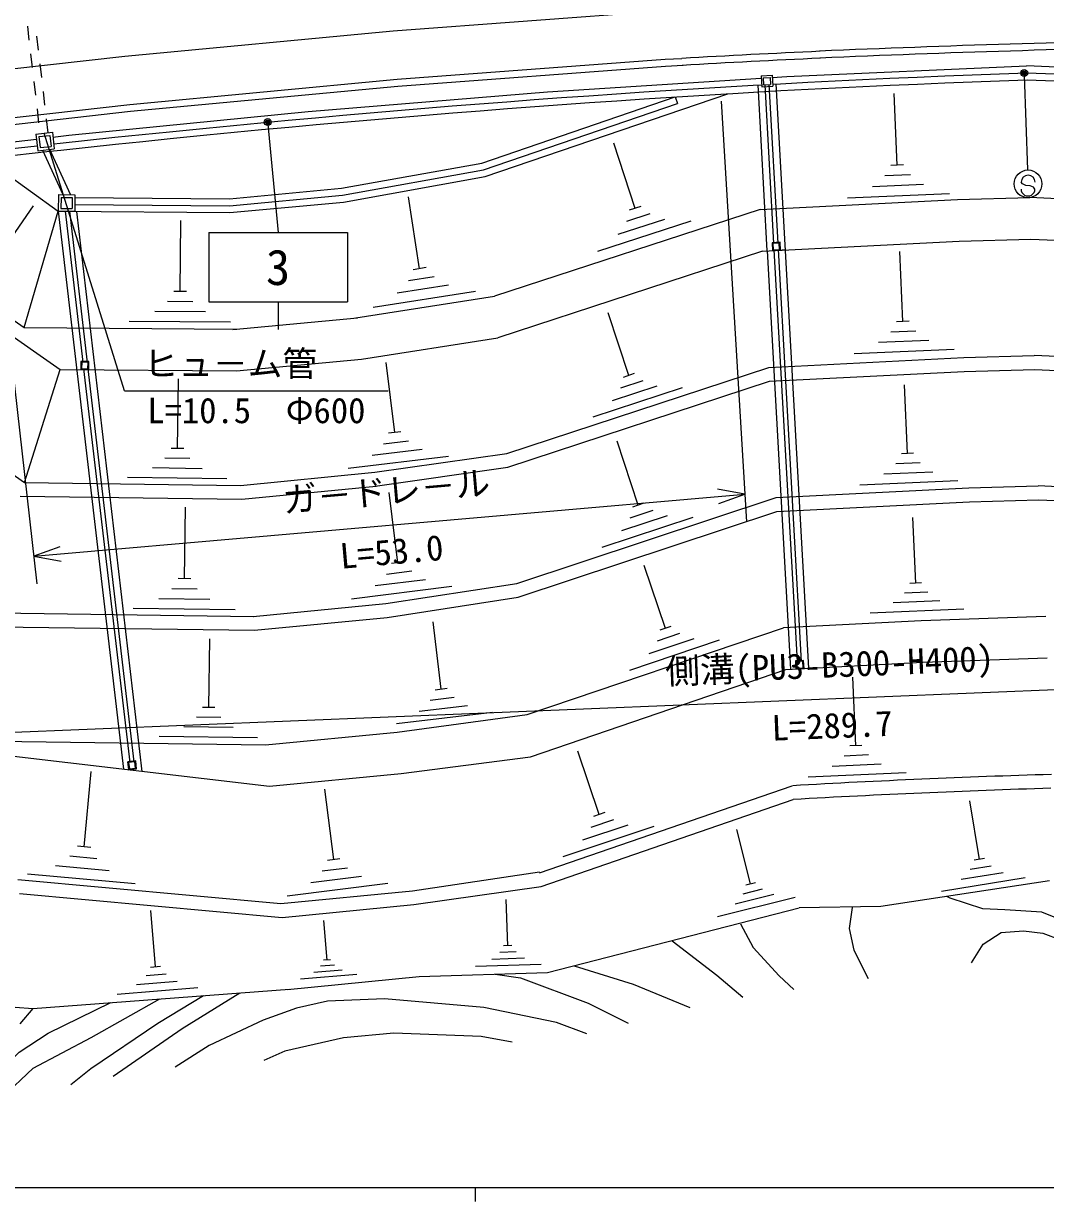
# Model space of a CAD drawing. Units: millimetres, scale not verified. Extents: x 0 to 700000, y -47500 to 447500.
# Drawn here: x 235446 to 309124, y 204000 to 288934 of the extents above; entities that cross this region are included whole.
import ezdxf
from ezdxf.enums import TextEntityAlignment as Align

# ---------------------------------------------------------------- set-up
doc = ezdxf.new("R2010")
doc.units = ezdxf.units.MM
doc.header["$LTSCALE"] = 1000
doc.header["$PDMODE"] = 32
doc.header["$PDSIZE"] = 500
doc.layers.add('作業ﾚｲﾔ1', color=7, linetype='Continuous', lineweight=25)
doc.styles.add('@ＭＳ ゴシック', font='')
doc.styles.add('ＭＳ ゴシック', font='')
doc.styles.get('@ＭＳ ゴシック').set_extended_font_data('@MS Gothic')
doc.styles.get('ＭＳ ゴシック').set_extended_font_data('MS Gothic')

msp = doc.modelspace()

# ---------------------------------------------------------------- linework, layer by layer
at = {"layer": '作業ﾚｲﾔ1'}
for p, q in [((235719, 288738), (235836, 287745)), ((236525, 287020), (236408, 288014)), ((235952, 286752), (236068, 285759)), ((236757, 285034), (236641, 286027)), ((327515, 285046), (307762, 285876)), ((236185, 284766), (236301, 283772)), ((288616, 285158), (289415, 285208)), ((288616, 285158), (288666, 284360)), ((288775, 285018), (289274, 285049)), ((288775, 285018), (288806, 284519)), ((288806, 284519), (289305, 284550)), ((289847, 273098), (289204, 284543)), ((289274, 285049), (289305, 284550)), ((289415, 285208), (289464, 284409)), ((292070, 242456), (289703, 284576)), ((307600, 285220), (307837, 278375)), ((236990, 283048), (236874, 284041)), ((268732, 277907), (286214, 283877)), ((289060, 272540), (288405, 284504)), ((288666, 284360), (289464, 284409)), ((289548, 273083), (288905, 284525)), ((298437, 278718), (298223, 283882)), ((268480, 278877), (282437, 283644)), ((268606, 278392), (282598, 283170)), ((282437, 283644), (282598, 283170)), ((236417, 282779), (236534, 281786)), ((237223, 281061), (237106, 282054)), ((253062, 281679), (253794, 273864)), ((236329, 280956), (237521, 281096)), ((236329, 280956), (236468, 279765)), ((236551, 280781), (237345, 280874)), ((236551, 280781), (236644, 279986)), ((237345, 280874), (237438, 280080)), ((237521, 281096), (237660, 279904)), ((279538, 275608), (278003, 280308)), ((236468, 279765), (237660, 279904)), ((236644, 279986), (237438, 280080)), ((236803, 279804), (238277, 276600)), ((237325, 279865), (238829, 276595)), ((258373, 277053), (268480, 278877)), ((298898, 278738), (297976, 278699)), ((233959, 278282), (237943, 275403)), ((258441, 276557), (268606, 278392)), ((258509, 276062), (268732, 277907)), ((299390, 278019), (297546, 277942)), ((250283, 276298), (258373, 277053)), ((300343, 277320), (296655, 277166)), ((307473, 277386), (307373, 277504)), ((307718, 277247), (307473, 277386)), ((308018, 277244), (307718, 277247)), ((308263, 277132), (308018, 277244)), ((308369, 276996), (308263, 277132)), ((237953, 276603), (237943, 275403)), ((237953, 276603), (239153, 276592)), ((238151, 276401), (238145, 275601)), ((238151, 276401), (238951, 276394)), ((238951, 276394), (238944, 275594)), ((239153, 276592), (239143, 275392)), ((239151, 276392), (250283, 276298)), ((250304, 275798), (258441, 276557)), ((250325, 275298), (258509, 276062)), ((264001, 271259), (263193, 276433)), ((302218, 276659), (294841, 276352)), ((327599, 275555), (307992, 276387)), ((233406, 271801), (236165, 275798)), ((235479, 267023), (237943, 275403)), ((237943, 275403), (250325, 275298)), ((237943, 275403), (242656, 235168)), ((239143, 275392), (237943, 275403)), ((238145, 275601), (238944, 275594)), ((238447, 275398), (239723, 264506)), ((238749, 275396), (240025, 264503)), ((239147, 275892), (250304, 275798)), ((239253, 275392), (243983, 235013)), ((288546, 275518), (269406, 269267)), ((280596, 275211), (278918, 274663)), ((279958, 275745), (279118, 275471)), ((246739, 269615), (246782, 274729)), ((283553, 274690), (276839, 272497)), ((281655, 274813), (278298, 273717)), ((248794, 273864), (258794, 273864)), ((248794, 273864), (248794, 268864)), ((258794, 273864), (258794, 268864)), ((289414, 273134), (289441, 272559)), ((289471, 273080), (289493, 272618)), ((308079, 273389), (327626, 272555)), ((288713, 272522), (269640, 266276)), ((290772, 242388), (289077, 272541)), ((291242, 242930), (289573, 272622)), ((291542, 242945), (289873, 272637)), ((290376, 272606), (289876, 272580)), ((298845, 267445), (298635, 272499)), ((229185, 271370), (235479, 267023)), ((264463, 271332), (263539, 271187)), ((228924, 270335), (238095, 264001)), ((265040, 270664), (263192, 270376)), ((247196, 269611), (246282, 269619)), ((259402, 267706), (269406, 269267)), ((268042, 269619), (260651, 268466)), ((266079, 270070), (262383, 269493)), ((247646, 268877), (245820, 268892)), ((248794, 268864), (258794, 268864)), ((253794, 268864), (253794, 266864)), ((248553, 268138), (244900, 268169)), ((250529, 266880), (259528, 267720)), ((279075, 263557), (277590, 268079)), ((235479, 267023), (250833, 266893)), ((250373, 267392), (243068, 267454)), ((299777, 266760), (297972, 266685)), ((299296, 267463), (298393, 267426)), ((259806, 264733), (269640, 266276)), ((300710, 266075), (297099, 265926)), ((302545, 265428), (295324, 265129)), ((239582, 264564), (239577, 263988)), ((239636, 264507), (239633, 264045)), ((250808, 263893), (259806, 264733)), ((262207, 259443), (261601, 264502)), ((327700, 264155), (308323, 264992)), ((235518, 255851), (238095, 264001)), ((238095, 264001), (250808, 263893)), ((239777, 264044), (243102, 235657)), ((240079, 264041), (243400, 235691)), ((246546, 258296), (246616, 263310)), ((270291, 257933), (289183, 264135)), ((279479, 263689), (278671, 263424)), ((308352, 263993), (327709, 263155)), ((270369, 256936), (289240, 263137)), ((282942, 262679), (276481, 260558)), ((281114, 262795), (277884, 261734)), ((280095, 263176), (278480, 262645)), ((299179, 257929), (298958, 262872)), ((227026, 261712), (235518, 255851)), ((262659, 259497), (261755, 259389)), ((246994, 258289), (246098, 258302)), ((264187, 258214), (260573, 257781)), ((263197, 258829), (261390, 258612)), ((279765, 254206), (278240, 258810)), ((247431, 257567), (245641, 257592)), ((266080, 257708), (258853, 256842)), ((260772, 256579), (270291, 257933)), ((299620, 257949), (298738, 257909)), ((248317, 256838), (244735, 256888)), ((251091, 255634), (260772, 256579)), ((260798, 255576), (270369, 256936)), ((301008, 256596), (297477, 256438)), ((300093, 257263), (298328, 257183)), ((235518, 255851), (251095, 255634)), ((250098, 256097), (242934, 256196)), ((302805, 255969), (295743, 255652)), ((235191, 254861), (251191, 254638)), ((251187, 254638), (260871, 255583)), ((262435, 250053), (261800, 255122)), ((327783, 254756), (308595, 255596)), ((247057, 248907), (247129, 254054)), ((271023, 248559), (289710, 254750)), ((280177, 254342), (279354, 254069)), ((308624, 254597), (327792, 253756)), ((271101, 247565), (289766, 253752)), ((283708, 253322), (277130, 251143)), ((281846, 253435), (278557, 252345)), ((280806, 253820), (279161, 253275)), ((299772, 248584), (299566, 253320)), ((262887, 250110), (261982, 249996)), ((281719, 245324), (280190, 249849)), ((247517, 248901), (246598, 248913)), ((263431, 249442), (261620, 249216)), ((247966, 248159), (246128, 248184)), ((266328, 248334), (259086, 247427)), ((264427, 248832), (260806, 248378)), ((261567, 247111), (271023, 248562)), ((300194, 248603), (299349, 248566)), ((248875, 247411), (245199, 247462)), ((261655, 246115), (271101, 247565)), ((301522, 247305), (298139, 247158)), ((300647, 247945), (298955, 247871)), ((232405, 246456), (252053, 246182)), ((250703, 246650), (243350, 246752)), ((252001, 246178), (261567, 247111)), ((303242, 246702), (296478, 246408)), ((232086, 245461), (252101, 245182)), ((252097, 245182), (261655, 246115)), ((265552, 240928), (264985, 245788)), ((282123, 245460), (281315, 245187)), ((271760, 239122), (290237, 245365)), ((282746, 244951), (281130, 244404)), ((248802, 239612), (248871, 244573)), ((285607, 244477), (279142, 242292)), ((283772, 244577), (280540, 243485)), ((291111, 242981), (291139, 242406)), ((291169, 242927), (291191, 242465)), ((271999, 236062), (290405, 242368)), ((295455, 236860), (295234, 241803)), ((265986, 240978), (265118, 240877)), ((249245, 239606), (248359, 239618)), ((267450, 239742), (263978, 239337)), ((266501, 240335), (264765, 240132)), ((249678, 238891), (247907, 238915)), ((269267, 239250), (262323, 238440)), ((262383, 237846), (271760, 239122)), ((250554, 238170), (247011, 238219)), ((252893, 236920), (262383, 237846)), ((229015, 237253), (252896, 236920)), ((252316, 237436), (245229, 237535)), ((233916, 236193), (253184, 233934)), ((276950, 231897), (275415, 236478)), ((296370, 236194), (294604, 236115)), ((295897, 236880), (295014, 236841)), ((243024, 235125), (242957, 235697)), ((243019, 235647), (243072, 235188)), ((262670, 234860), (271999, 236062)), ((297284, 235527), (293754, 235369)), ((239823, 229576), (240321, 235013)), ((253179, 233934), (262670, 234860)), ((299080, 234901), (292020, 234584)), ((257806, 228648), (257179, 233735)), ((272653, 227688), (290875, 233980)), ((272756, 226702), (290932, 232982)), ((304360, 228660), (303671, 232885)), ((277359, 232034), (276541, 231760)), ((280880, 231029), (274335, 228837)), ((279024, 231135), (275752, 230040)), ((277987, 231516), (276351, 230968)), ((287863, 226897), (286877, 230810)), ((240308, 229532), (239337, 229621)), ((240722, 228711), (238780, 228889)), ((258260, 228704), (257352, 228592)), ((304738, 228721), (303983, 228598)), ((241622, 227845), (237738, 228201)), ((258804, 228033), (256987, 227810)), ((263485, 226399), (272646, 227771)), ((306066, 227699), (303049, 227206)), ((305213, 228179), (303705, 227933)), ((235040, 227212), (253995, 225473)), ((243492, 226890), (235725, 227603)), ((261708, 226916), (254441, 226021)), ((259802, 227419), (256168, 226971)), ((288213, 226985), (287514, 226808)), ((309422, 227108), (297246, 225275)), ((307674, 227342), (301638, 226357)), ((235143, 226216), (254090, 224478)), ((253994, 225473), (263485, 226399)), ((263581, 225404), (272756, 226702)), ((289543, 226131), (286748, 225426)), ((288703, 226514), (287305, 226161)), ((254090, 224478), (263581, 225404)), ((270354, 222442), (270247, 225762)), ((273213, 220515), (291369, 225182)), ((291081, 225924), (285491, 224515)), ((297246, 225275), (291369, 225182)), ((244956, 220906), (244619, 224988)), ((257333, 221409), (257098, 224253)), ((270962, 221987), (269777, 221949)), ((270650, 222452), (270058, 222432)), ((245321, 220936), (244592, 220875)), ((257874, 221045), (256859, 220961)), ((257587, 221430), (257079, 221388)), ((272771, 221096), (268029, 220943)), ((271570, 221532), (269199, 221455)), ((245734, 220383), (244275, 220262)), ((254469, 219290), (263960, 220216)), ((259465, 220358), (255402, 220022)), ((258416, 220681), (256384, 220513)), ((263962, 220217), (273213, 220515)), ((236113, 217913), (254620, 219304)), ((248017, 219397), (242185, 218915)), ((246511, 219860), (243594, 219618)), ((222029, 218988), (236113, 217913)), ((236113, 217913), (235170, 216810)), ((40000, 205000), (579000, 205000)), ((268000, 205000), (268000, 204000))]:
    msp.add_line(p, q, dxfattribs=at)
at = {"layer": '作業ﾚｲﾔ1', "lineweight": 13}
for p, q in [((285748, 283348), (287563, 253009)), ((242732, 262451), (236925, 281026)), ((232981, 278737), (236411, 248538)), ((242732, 262451), (261732, 262451)), ((236185, 250525), (287444, 255006)), ((287444, 255006), (285474, 255353)), ((285564, 254322), (287444, 255006)), ((238065, 251209), (236185, 250525)), ((236185, 250525), (238155, 250177)), ((431142, 245864), (156184, 234599))]:
    msp.add_line(p, q, dxfattribs=at)
at = {"layer": '作業ﾚｲﾔ1'}
for points in [[(71069, 257977), (89043, 261734), (127312, 269247), (146466, 272750), (165659, 276048), (184882, 279111), (204139, 281908), (223428, 284410), (242749, 286588), (262099, 288410), (281474, 289848), (300867, 290871), (320332, 291452)], [(71785, 254551), (89747, 258306), (127950, 265806), (147079, 269304), (166232, 272596), (185411, 275651), (204618, 278441), (223851, 280936), (243111, 283107), (262395, 284923), (281698, 286355), (282897, 286419)], [(71887, 254062), (89846, 257816), (128042, 265314), (147167, 268812), (166314, 272102), (185487, 275157), (204686, 277946), (223912, 280440), (243163, 282609), (262437, 284425), (281729, 285856), (283005, 285924)], [(289425, 285052), (290488, 285120), (307762, 285876)], [(237561, 280748), (238718, 280882), (255961, 282601), (273219, 284021), (288626, 285001)], [(286214, 283877), (288077, 283985), (290049, 284095), (292021, 284200), (293992, 284300), (295964, 284397), (297936, 284488), (299908, 284575), (301880, 284658), (303852, 284736), (305824, 284809), (307796, 284877), (309771, 284816)], [(289455, 284562), (290022, 284594), (291994, 284699), (293967, 284800), (295940, 284896), (297913, 284988), (299887, 285075), (301860, 285157), (303833, 285235), (305806, 285308), (307795, 285377), (309788, 285316), (311764, 285249), (313740, 285179), (315715, 285103), (317689, 285022), (319663, 284937), (320421, 284903), (321636, 284846), (323608, 284751), (325580, 284651), (327535, 284546)], [(248619, 281402), (250589, 281594), (252559, 281783), (254529, 281967), (256500, 282148), (258470, 282325), (260441, 282498), (262412, 282666), (264383, 282831), (266355, 282992), (268326, 283149), (270298, 283301), (272270, 283449), (274242, 283594), (276214, 283734), (278186, 283870), (280158, 284001), (282131, 284128), (284103, 284251), (286076, 284370), (288049, 284484), (288656, 284518)], [(248668, 280905), (250637, 281097), (252606, 281285), (254575, 281470), (256545, 281650), (258514, 281827), (260484, 282000), (262454, 282168), (264424, 282333), (266395, 282494), (268365, 282650), (270336, 282803), (272307, 282951), (274278, 283095), (276249, 283235), (278220, 283371), (280191, 283502), (282162, 283626), (284134, 283752), (286105, 283871), (286214, 283877)], [(237619, 280259), (238084, 280310), (240053, 280522), (242022, 280731), (243991, 280936), (245961, 281137), (248617, 281402)], [(199769, 275974), (204286, 276629), (221492, 278884), (236369, 280609)], [(237340, 279726), (238138, 279813), (240106, 280025), (242074, 280234), (244042, 280438), (246011, 280639), (248667, 280905)], [(199836, 275501), (201114, 275682), (203078, 275957), (205043, 276229), (207008, 276497), (208973, 276763), (210938, 277026), (212904, 277285), (214869, 277541), (216835, 277794), (218802, 278044), (220768, 278290), (222735, 278533), (224702, 278773), (226669, 279009), (228637, 279242), (230604, 279471), (232573, 279697), (236426, 280129)], [(228976, 278778), (229551, 278839), (231519, 279068), (233487, 279294), (237340, 279726)], [(288545, 275518), (302781, 276236), (307992, 276387)], [(288713, 272522), (302900, 273238), (308079, 273389)], [(289441, 272559), (290019, 272586), (289991, 273162), (289414, 273134)], [(289493, 272618), (289950, 272640), (289928, 273101), (289471, 273080)], [(239577, 263988), (240156, 263983), (240160, 264559), (239582, 264564)], [(239633, 264045), (240090, 264041), (240094, 264503), (239636, 264507)], [(289183, 264135), (303234, 264845), (308323, 264992)], [(289240, 263137), (303274, 263845), (308352, 263993)], [(289710, 254750), (303607, 255451), (308595, 255596)], [(289766, 253752), (303647, 254452), (308624, 254597)], [(309156, 246187), (300155, 245865), (290237, 245365)], [(290405, 242368), (300289, 242891), (309260, 243188)], [(291139, 242406), (291717, 242434), (291689, 243009), (291111, 242981)], [(291191, 242465), (291648, 242488), (291626, 242949), (291169, 242927)], [(243024, 235125), (243599, 235192), (243532, 235764), (242957, 235697)], [(243072, 235188), (243527, 235241), (243473, 235700), (243019, 235647)], [(313067, 222601), (313062, 222605), (311421, 223819), (308862, 224855), (306194, 225022), (304604, 225106), (302267, 225871), (302012, 225993)], [(295206, 225243), (295180, 225198), (294979, 223690), (295320, 222114), (296348, 220083)], [(287145, 224028), (288060, 222319), (289918, 220273), (290983, 219276)], [(303784, 221203), (304643, 222546), (305925, 223382), (307542, 223512), (308930, 223351), (310215, 222872), (311143, 222311)], [(282213, 222784), (285441, 220308), (287298, 218721)], [(275139, 221001), (279406, 219657), (283487, 217994)], [(269444, 220393), (271269, 220112), (276162, 218287), (279044, 216851)], [(231409, 211010), (232830, 212486), (235135, 214753), (237227, 216127), (241750, 218337)], [(233903, 211488), (236144, 213605), (240327, 215829), (245267, 218601)], [(238842, 212435), (240304, 213596), (245128, 216851), (248425, 218839)], [(241906, 213035), (246874, 216480), (251028, 219034)], [(276070, 216087), (273877, 216899), (268634, 217976), (261480, 218614), (257362, 218452), (255120, 217927), (252710, 217079), (248831, 215238), (246377, 213671)], [(270670, 215496), (268438, 215892), (262132, 216144), (258505, 215805), (254287, 214838), (252761, 214151)]]:
    msp.add_lwpolyline(points, dxfattribs=at)
for centre, radius in [((307594, 285370), 150), ((307594, 285370), 120), ((307594, 285370), 90), ((307594, 285370), 60), ((307594, 285370), 30), ((253048, 281829), 150), ((253048, 281829), 120), ((253048, 281829), 90), ((253048, 281829), 60), ((253048, 281829), 30), ((307872, 277375), 1000)]:
    msp.add_circle(centre, radius, dxfattribs=at)
for centre, radius, start, end in [((340244, -807987), 1095956, 91.04067, 92.47874), ((340244, -807987), 1095456, 91.04117, 92.47874), ((330374, -534735), 822524, 92.61303, 93.30897), ((330374, -534735), 822024, 92.61303, 93.30897), ((307873, 277500), 500, 359.55488, 179.55488), ((307869, 277000), 500, 179.55488, 359.55488), ((330866, -473385), 708494, 91.72387, 93.23573), ((331490, -482751), 716881, 91.75723, 93.24334)]:
    msp.add_arc(centre, radius, start, end, dxfattribs=at)
for p in [(307594, 285370), (253048, 281829)]:
    msp.add_point(p, dxfattribs=at)

# ---------------------------------------------------------------- texts
at = {"layer": '作業ﾚｲﾔ1', "style": 'ＭＳ ゴシック'}
msp.add_text('3', height=2566, dxfattribs=at).set_placement((253794, 271364), align=Align.MIDDLE_CENTER)
msp.add_text('ヒュ－ム管', height=1833, dxfattribs=at).set_placement((244107, 262951), align=Align.BOTTOM_LEFT)
msp.add_text('L=10.5\u3000Φ600', height=1833, dxfattribs=at).set_placement((252232, 261951), align=Align.TOP_CENTER)
for s, rotation, p in [('ガ－ドレ－ル', 4.996, (261727, 253761)), ('側溝(PU3-B300-H400)', 2.346, (293622, 241231))]:
    msp.add_text(s, height=1833, rotation=rotation, dxfattribs=at).set_placement(p, align=Align.BOTTOM_CENTER)
at = {"layer": '作業ﾚｲﾔ1', "style": '@ＭＳ ゴシック'}
for s, rotation, p in [('L=53.0', 4.996, (261901, 251769)), ('L=289.7', 2.346, (293704, 239232))]:
    msp.add_text(s, height=1833, rotation=rotation, dxfattribs=at).set_placement(p, align=Align.TOP_CENTER)

doc.saveas('drawing.dxf')
